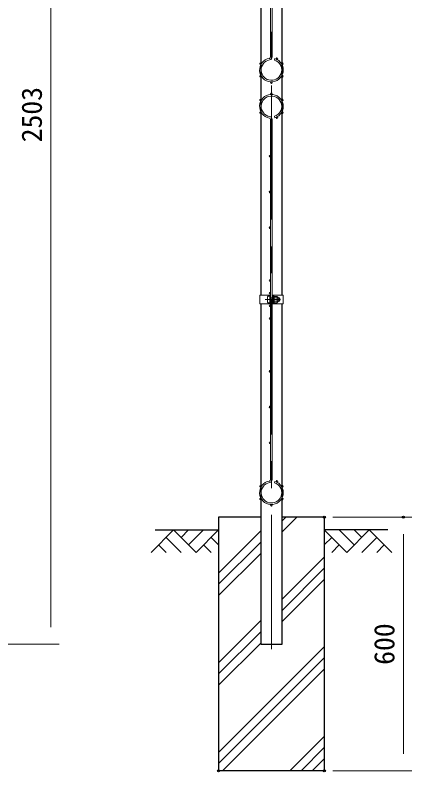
# Model space of a CAD drawing. Units: millimetres, scale not verified. Extents: x -4200 to 4200, y -2970 to 2970.
# Drawn here: x -529 to 409, y -509 to 1282 of the extents above; entities that cross this region are included whole.
import ezdxf
from ezdxf.enums import TextEntityAlignment as Align

# ---------------------------------------------------------------- set-up
doc = ezdxf.new("R2010")
doc.units = ezdxf.units.MM
doc.header["$LTSCALE"] = 10
doc.header["$PDMODE"] = 32
doc.header["$PDSIZE"] = 5
doc.linetypes.add('USER1', pattern=[50.8, 31.75, -6.35, 6.35, -6.35])
for name, color, linetype, lineweight in [('0-4_D-STR1', 1, 'Continuous', 25), ('0-5_D-BMK', 2, 'USER1', 13), ('0-6_D-STR-DIM', 7, 'Continuous', 13), ('0-9_D-STR2', 7, 'Continuous', 13), ('0-A_D-STR3', 3, 'Continuous', 13), ('0-C_D-DCR-HCH', 7, 'Continuous', 13), ('0-D_D-BGD', 7, 'Continuous', 25), ('0-E_D-STR4', 7, 'Continuous', 25)]:
    doc.layers.add(name, color=color, linetype=linetype, lineweight=lineweight)
doc.layers.add('0-8_Defpoints', color=7, linetype='Continuous')
doc.styles.add('ＭＳ ゴシック', font='')
doc.styles.get('ＭＳ ゴシック').set_extended_font_data('MS Gothic')

msp = doc.modelspace()

# ---------------------------------------------------------------- linework, layer by layer
at = {"layer": '0-4_D-STR1'}
for p, q in [((51.13, 1698.98), (51.13, 618.98)), ((101.93, 618.98), (101.93, 1698.98)), ((51.13, 598.98), (51.13, -206.02)), ((101.93, -206.02), (101.93, 598.98)), ((51.13, -206.02), (101.93, -206.02))]:
    msp.add_line(p, q, dxfattribs=at)
at = {"layer": '0-5_D-BMK'}
for p, q in [((76.53, -218.02), (76.53, 2308.98)), ((62.11, 608.98), (97.85, 608.98))]:
    msp.add_line(p, q, dxfattribs=at)
at = {"layer": '0-6_D-STR-DIM'}
for p, q in [((-444.97, -166.02), (-444.97, 2256.98)), ((221.53, 93.98), (408.51, 93.98)), ((388.51, -466.02), (388.51, 53.98)), ((-1339.57, -206.02), (-424.97, -206.02)), ((221.53, -506.02), (408.51, -506.02))]:
    msp.add_line(p, q, dxfattribs=at)
at = {"layer": '0-8_Defpoints'}
for p in [(201.53, 93.98), (388.51, 93.98), (-48.47, -506.02), (201.53, -506.02), (201.53, -506.02)]:
    msp.add_point(p, dxfattribs=at)
at = {"layer": '0-9_D-STR2'}
for p, q in [((74.73, 1708.98), (74.73, 1183.11)), ((78.33, 1708.98), (78.33, 1183.11)), ((83.5, 1175.36), (84.53, 1178.81)), ((83.5, 1042.6), (84.53, 1039.15)), ((74.73, 608.98), (74.73, 1034.84)), ((78.33, 608.98), (78.33, 1034.84)), ((74.73, 608.98), (74.73, 183.11)), ((78.33, 608.98), (78.33, 183.11)), ((83.5, 175.36), (84.53, 178.81))]:
    msp.add_line(p, q, dxfattribs=at)
for centre in [(50.72, 1166.88), (89.65, 1178.74), (102.34, 1166.88), (50.72, 1137.08), (102.34, 1137.08), (76.53, 1122.18), (76.53, 1095.78), (50.72, 1080.88), (102.34, 1080.88), (50.72, 1051.08), (89.65, 1039.22), (102.34, 1051.08), (72.93, 947.98), (72.93, 863.48), (72.93, 778.98), (72.93, 653.98), (72.93, 623.98), (72.93, 593.98), (72.93, 563.98), (72.93, 438.98), (72.93, 354.48), (72.93, 269.98), (89.65, 178.74), (50.72, 166.88), (102.34, 166.88), (50.72, 137.08), (102.34, 137.08), (76.53, 122.18)]:
    msp.add_circle(centre, 1.8, dxfattribs=at)
for centre, radius, start, end in [((71.13, 1183.11), 3.6, 279.83934, 0), ((71.13, 1183.11), 7.2, 279.83934, 0), ((76.53, 1151.98), 28, 99.83934, 73.39579), ((76.53, 1151.98), 24.4, 99.83934, 73.39579), ((76.53, 1065.98), 28, 286.60421, 260.16066), ((76.53, 1065.98), 24.4, 286.60421, 260.16066), ((71.13, 1034.84), 3.6, 0, 80.16066), ((71.13, 1034.84), 7.2, 0, 80.16066), ((76.53, 151.98), 28, 99.83934, 73.39579), ((71.13, 183.11), 3.6, 279.83934, 0), ((71.13, 183.11), 7.2, 279.83934, 0), ((76.53, 151.98), 24.4, 99.83934, 73.39579)]:
    msp.add_arc(centre, radius, start, end, dxfattribs=at)
at = {"layer": '0-A_D-STR3'}
for p, q in [((48.83, 618.98), (74.73, 618.98)), ((48.83, 618.98), (48.83, 598.98)), ((67.63, 615.48), (67.63, 602.48)), ((72.43, 598.98), (72.43, 618.98)), ((72.43, 616.98), (72.43, 600.98)), ((74.73, 598.98), (74.73, 618.98)), ((74.73, 612.98), (78.33, 612.98)), ((74.73, 612.3), (78.33, 612.3)), ((78.33, 598.98), (78.33, 618.98)), ((78.33, 618.98), (104.23, 618.98)), ((80.63, 598.98), (80.63, 618.98)), ((80.63, 613.48), (81.02, 616.64)), ((80.63, 613.48), (80.63, 604.48)), ((82.78, 616.73), (81.12, 616.73)), ((82.83, 608.98), (82.83, 616.7)), ((89.62, 612.73), (82.83, 612.73)), ((82.83, 608.98), (82.83, 601.25)), ((82.93, 616.49), (82.88, 616.66)), ((89.62, 616.49), (82.93, 616.49)), ((92.13, 613.98), (92.13, 603.98)), ((92.13, 612.98), (95.43, 612.98)), ((92.13, 612.3), (95.75, 612.3)), ((95.43, 612.98), (95.43, 604.98)), ((104.23, 618.98), (104.23, 598.98)), ((48.83, 598.98), (74.73, 598.98)), ((74.73, 605.66), (78.33, 605.66)), ((74.73, 604.98), (78.33, 604.98)), ((78.33, 598.98), (104.23, 598.98)), ((80.63, 604.48), (81.02, 601.32)), ((82.76, 601.23), (81.12, 601.23)), ((89.62, 605.23), (82.83, 605.23)), ((89.62, 601.47), (82.93, 601.47)), ((92.13, 605.66), (95.75, 605.66)), ((92.13, 604.98), (95.43, 604.98))]:
    msp.add_line(p, q, dxfattribs=at)
for centre, radius, start, end in [((81.12, 616.63), 0.1, 90, 173), ((82.78, 616.63), 0.1, 15, 90), ((77.95, 614.61), 5.32, 339.37322, 22.7756), ((62.07, 608.98), 21.19, 0, 10.20031), ((62.07, 608.98), 21.19, 349.79969, 0), ((83.86, 608.98), 6.87, 0, 33.09348), ((83.86, 608.98), 6.87, 326.90652, 0), ((88.61, 614.61), 2.13, 298.45309, 61.54691), ((85.35, 609.72), 8, 32.13463, 57.68315), ((87.93, 608.98), 8.5, 331.92751, 28.07249), ((81.12, 601.33), 0.1, 187, 270), ((82.76, 601.33), 0.1, 270, 337.2244), ((77.95, 603.35), 5.32, 337.2244, 20.62678), ((88.61, 603.35), 2.13, 298.45309, 61.54691), ((85.35, 608.23), 8, 302.31685, 327.86537)]:
    msp.add_arc(centre, radius, start, end, dxfattribs=at)
for centre, start_param, end_param in [((72.43, 615.48), 1.5707963, 3.1415927), ((72.43, 602.48), 3.1415927, 4.712389)]:
    msp.add_ellipse(centre, major_axis=(4.8, 0), ratio=0.3125, start_param=start_param, end_param=end_param, dxfattribs=at)
at = {"layer": '0-C_D-DCR-HCH'}
for p, q in [((101.93, 59.14), (136.77, 93.98)), ((101.93, 85.65), (110.26, 93.98)), ((-154.9, 63.98), (-208.11, 10.77)), ((-154.9, 63.98), (-101.68, 10.77)), ((-137.16, 46.24), (-119.42, 63.98)), ((-119.42, 28.5), (-83.95, 63.98)), ((-101.68, 10.77), (-48.47, 63.98)), ((-48.47, -38.23), (51.13, 61.37)), ((254.74, 10.77), (201.53, 63.98)), ((272.48, 28.5), (237, 63.98)), ((307.95, 63.98), (254.74, 10.77)), ((290.31, 46.15), (272.48, 63.98)), ((307.95, 63.98), (361.16, 10.77)), ((-172.63, 46.24), (-137, 10.77)), ((-66.21, 46.24), (-48.47, 28.59)), ((219.27, 46.24), (201.53, 28.59)), ((325.69, 46.24), (290.05, 10.77)), ((-190.37, 28.5), (-172.55, 10.77)), ((-83.95, 28.5), (-66.13, 10.77)), ((-48.47, -64.75), (51.13, 34.85)), ((237, 28.5), (219.18, 10.77)), ((343.43, 28.5), (325.61, 10.77)), ((-48.47, -91.26), (51.13, 8.34)), ((101.93, -99.96), (201.53, -0.36)), ((101.93, -126.48), (201.53, -26.88)), ((101.93, -153), (201.53, -53.4)), ((-48.47, -250.36), (51.13, -150.76)), ((-48.47, -276.88), (51.13, -177.28)), ((-48.47, -303.4), (51.13, -203.8)), ((-48.47, -462.5), (201.53, -212.5)), ((-48.47, -489.01), (201.53, -239.01)), ((-38.96, -506.02), (201.53, -265.53)), ((120.13, -506.02), (201.53, -424.63)), ((146.65, -506.02), (201.53, -451.14)), ((173.17, -506.02), (201.53, -477.66))]:
    msp.add_line(p, q, dxfattribs=at)
at = {"layer": '0-D_D-BGD'}
for p, q in [((-198.47, 63.98), (-48.47, 63.98)), ((351.53, 63.98), (201.53, 63.98))]:
    msp.add_line(p, q, dxfattribs=at)
at = {"layer": '0-E_D-STR4'}
for p, q in [((-48.47, 93.98), (-48.47, -506.02)), ((51.13, 93.98), (-48.47, 93.98)), ((201.53, 93.98), (101.93, 93.98)), ((201.53, 93.98), (201.53, -506.02)), ((201.53, -506.02), (-48.47, -506.02))]:
    msp.add_line(p, q, dxfattribs=at)

# ---------------------------------------------------------------- texts
at = {"layer": '0-6_D-STR-DIM', "style": 'ＭＳ ゴシック'}
for s, p in [('2503', (-451.72, 980.88)), ('600', (381.76, -255.27))]:
    msp.add_text(s, height=48.09, rotation=90, dxfattribs=at).set_placement(p, align=Align.BOTTOM_LEFT)

doc.saveas('drawing.dxf')
